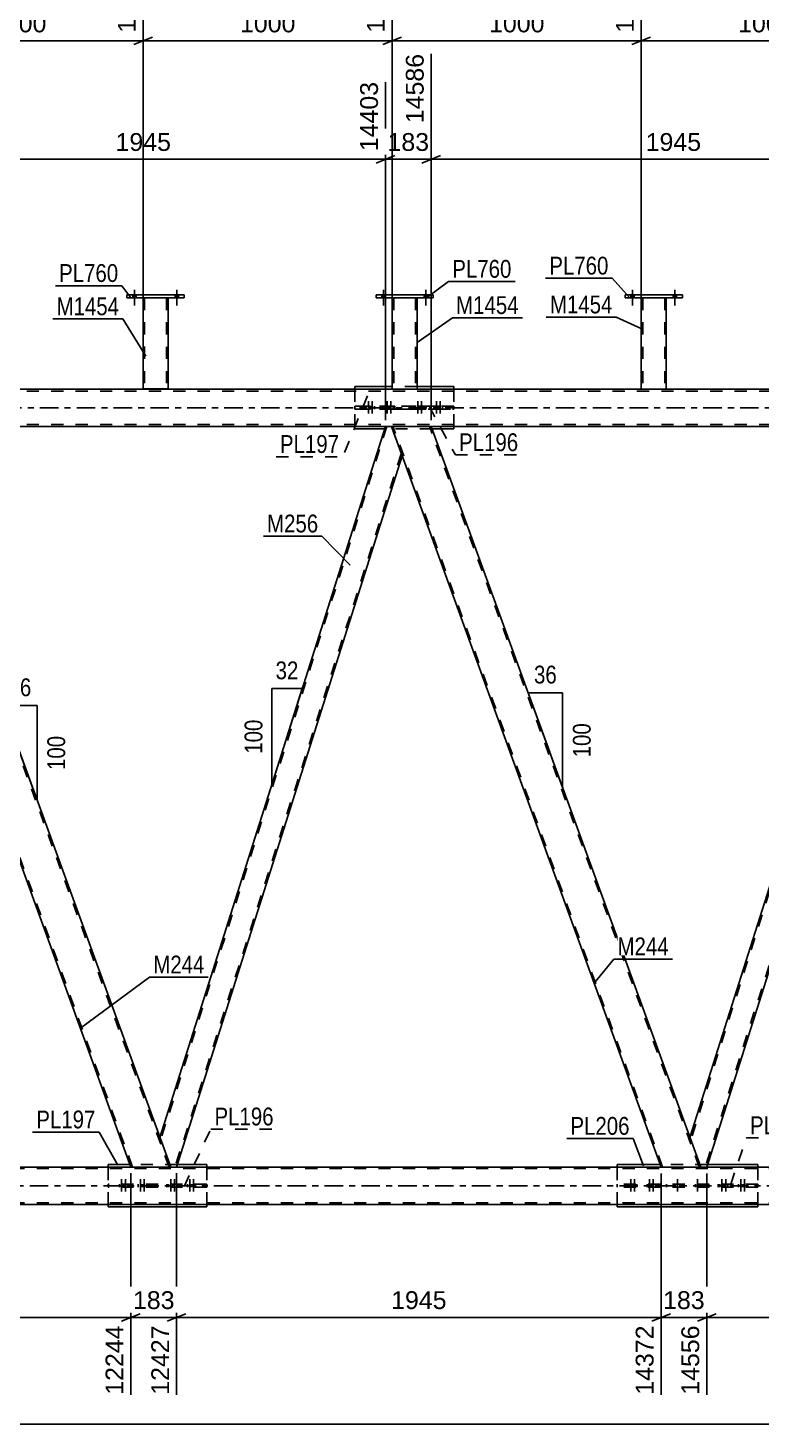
# Model space of a CAD drawing. Header units: millimetres. Extents: x -55 to 786, y -403 to 191.
# Drawn here: x 515.5 to 633.2, y -163.3 to 61 of the extents above; entities that cross this region are included whole.
import ezdxf

# ---------------------------------------------------------------- set-up
doc = ezdxf.new("R2010")
doc.units = ezdxf.units.MM
doc.linetypes.add('DXK_LINE_DOT2', pattern=[3.9198, 1.9599, -1.9599])
doc.linetypes.add('DXK_LINE_DOT3', pattern=[5.9187, 2.979, -0.9799, 0.9799, -0.9799])
doc.styles.add('Arial', font='ARIAL.TTF', dxfattribs={"height": 0.2})
doc.styles.add('Arial Narrow', font='ARIALN.TTF', dxfattribs={"height": 0.2})

# ---------------------------------------------------------------- blocks, each defined once
blk = doc.blocks.new('Part-318883748-3147 - 3033')
at = {"color": 7, "linetype": 'DXK_LINE_DOT2'}
for p, q in [((722.69, -122.24), (42.27, -122.21)), ((538.41, -121.99), (532.02, -121.99)), ((623.54, -122), (617.16, -122)), ((722.69, -127.76), (42.27, -127.73))]:
    blk.add_line(p, q, dxfattribs=at)
at = {"color": 2, "linetype": 'Continuous'}
for p, q in [((532.02, -121.99), (453.27, -121.99)), ((617.16, -122), (538.41, -121.99)), ((702.29, -122), (623.54, -122)), ((722.69, -128), (46.27, -127.97))]:
    blk.add_line(p, q, dxfattribs=at)
at = {"color": 7, "linetype": 'DXK_LINE_DOT3'}
blk.add_line((42.27, -124.97), (722.69, -125), dxfattribs=at)
blk = doc.blocks.new('Part-318883748-3519 - 3033')
at = {"color": 2, "linetype": 'Continuous'}
for p, q in [((658.03, -3), (621.81, -117.23)), ((660.72, -7.77), (624.49, -122))]:
    blk.add_line(p, q, dxfattribs=at)
at = {"color": 7, "linetype": 'DXK_LINE_DOT2'}
for p, q in [((658.29, -3), (621.94, -117.6)), ((658.98, -3), (658.03, -3)), ((658.98, -3), (660.72, -7.77)), ((660.58, -7.4), (624.24, -122)), ((623.54, -122), (621.81, -117.23)), ((624.49, -122), (623.54, -122))]:
    blk.add_line(p, q, dxfattribs=at)
blk = doc.blocks.new('Part-318883748-3132 - 3033')
at = {"color": 2, "linetype": 'Continuous'}
for p, q in [((697.49, 3), (32.07, 3)), ((573.85, -3), (495.1, -3)), ((658.98, -3), (580.24, -3))]:
    blk.add_line(p, q, dxfattribs=at)
at = {"color": 7, "linetype": 'DXK_LINE_DOT2'}
for p, q in [((701.49, 2.68), (32.07, 2.68)), ((701.49, -2.68), (32.07, -2.68)), ((700.89, -3), (63.05, -3)), ((580.24, -3), (573.85, -3))]:
    blk.add_line(p, q, dxfattribs=at)
at = {"color": 7, "linetype": 'DXK_LINE_DOT3'}
blk.add_line((32.07, 0), (711.49, 0), dxfattribs=at)
blk = doc.blocks.new('Part-318883748-3240 - 3033')
at = {"color": 2, "linetype": 'Continuous'}
for p, q in [((533.99, 17.65), (533.99, 3.01)), ((537.99, 17.64), (537.99, 3.01)), ((537.51, 3.01), (533.99, 3.01)), ((537.85, 3.01), (537.51, 3.01)), ((537.95, 3.01), (537.85, 3.01)), ((537.99, 3.01), (537.95, 3.01))]:
    blk.add_line(p, q, dxfattribs=at)
at = {"color": 7, "linetype": 'DXK_LINE_DOT2'}
for p, q in [((533.99, 17.65), (537.99, 17.64)), ((534.23, 17.65), (534.23, 3.01)), ((537.75, 17.64), (537.75, 3.01)), ((537.73, 3.01), (537.51, 3.01)), ((537.75, 3.01), (537.73, 3.01)), ((537.85, 3.01), (537.75, 3.01))]:
    blk.add_line(p, q, dxfattribs=at)
blk = doc.blocks.new('Bolt-318883748-3261 - 3033')
at = {"color": 1, "linetype": 'DXK_LINE_DOT2'}
for p, q in [((530.17, -124.75), (530.17, -125.23)), ((530.53, -123.95), (530.53, -126.95)), ((530.78, -124.75), (530.78, -125.23)), ((530.89, -124.75), (530.89, -125.23)), ((531.14, -123.95), (531.14, -126.95)), ((531.5, -124.75), (531.5, -125.23)), ((533.19, -124.75), (533.19, -125.23)), ((533.55, -123.95), (533.55, -126.95)), ((533.79, -124.75), (533.79, -125.23)), ((533.91, -124.75), (533.91, -125.23)), ((534.15, -123.95), (534.15, -126.95)), ((534.51, -124.75), (534.51, -125.23))]:
    blk.add_line(p, q, dxfattribs=at)
blk = doc.blocks.new('Bolt-318883748-3262 - 3033')
at = {"color": 1, "linetype": 'DXK_LINE_DOT2'}
for p, q in [((538.08, -124.75), (538.08, -125.23)), ((538.44, -123.95), (538.44, -126.95)), ((538.68, -124.75), (538.68, -125.23)), ((538.8, -124.75), (538.8, -125.23)), ((539.04, -123.95), (539.04, -126.95)), ((539.4, -124.75), (539.4, -125.23)), ((541.1, -124.75), (541.1, -125.23)), ((541.46, -123.95), (541.46, -126.95)), ((541.7, -124.75), (541.7, -125.23)), ((541.82, -124.75), (541.82, -125.23)), ((542.06, -123.95), (542.06, -126.95)), ((542.42, -124.75), (542.42, -125.23))]:
    blk.add_line(p, q, dxfattribs=at)
blk = doc.blocks.new('Part-318883748-3267 - 3033')
at = {"color": 7, "linetype": 'DXK_LINE_DOT2'}
for p, q in [((544.22, -124.75), (528.37, -124.75)), ((528.37, -124.75), (528.37, -125.23)), ((544.22, -125.23), (528.37, -125.23)), ((534.78, -124.75), (534.78, -125.23)), ((537.81, -125.23), (537.81, -124.75)), ((544.22, -124.75), (544.22, -125.23))]:
    blk.add_line(p, q, dxfattribs=at)
blk = doc.blocks.new('Part-318883748-3274 - 3033')
at = {"color": 7, "linetype": 'DXK_LINE_DOT2'}
for p, q in [((568.01, 0.24), (583.87, 0.24)), ((574.42, 0.24), (568.01, 0.24)), ((568.01, 0.24), (568.01, 0.24)), ((568.01, 0.24), (568.01, -0.24)), ((577.46, 0.24), (574.42, 0.24)), ((574.42, 0.24), (574.42, -0.24)), ((583.87, 0.24), (577.46, 0.24)), ((577.46, 0.24), (577.46, -0.24)), ((583.87, 0.24), (583.87, 0.24)), ((583.87, 0.24), (583.87, -0.24)), ((568.01, -0.24), (583.87, -0.24)), ((574.42, -0.24), (568.01, -0.24)), ((574.42, -0.24), (577.46, -0.24)), ((577.46, -0.24), (583.87, -0.24))]:
    blk.add_line(p, q, dxfattribs=at)
blk = doc.blocks.new('Part-318883748-3279 - 3033')
at = {"color": 2, "linetype": 'Continuous'}
for p, q in [((568.01, 3.4), (568.01, 3)), ((573.99, 3.4), (568.01, 3.4)), ((583.87, 3.4), (577.99, 3.4)), ((583.87, 3.4), (583.87, 3)), ((568.01, -3.4), (568.01, -3)), ((572.77, -3.4), (568.01, -3.4)), ((583.87, -3.4), (580.38, -3.4)), ((583.87, -3.4), (583.87, -3))]:
    blk.add_line(p, q, dxfattribs=at)
at = {"color": 7, "linetype": 'DXK_LINE_DOT2'}
for p, q in [((568.01, -3), (568.01, 3)), ((577.99, 3.4), (573.99, 3.4)), ((583.87, -3), (583.87, 3)), ((580.38, -3.4), (572.77, -3.4))]:
    blk.add_line(p, q, dxfattribs=at)
blk = doc.blocks.new('Bolt-318883748-3303 - 3033')
at = {"color": 1, "linetype": 'DXK_LINE_DOT2'}
for p, q in [((626.59, -124.76), (626.59, -125.24)), ((626.95, -123.96), (626.95, -126.96)), ((627.19, -124.76), (627.19, -125.24)), ((627.31, -124.76), (627.31, -125.24)), ((627.55, -123.96), (627.55, -126.96)), ((627.91, -124.76), (627.91, -125.24)), ((629.61, -124.76), (629.61, -125.24)), ((629.97, -123.96), (629.97, -126.96)), ((630.21, -124.76), (630.21, -125.24)), ((630.33, -124.76), (630.33, -125.24)), ((630.57, -123.96), (630.57, -126.96)), ((630.93, -124.76), (630.93, -125.24))]:
    blk.add_line(p, q, dxfattribs=at)
blk = doc.blocks.new('Part-318883748-3343 - 3033')
at = {"color": 7, "linetype": 'DXK_LINE_DOT2'}
for p, q in [((632.73, -124.76), (610.13, -124.76)), ((610.13, -124.76), (610.13, -125.24)), ((632.73, -125.24), (610.13, -125.24)), ((616.54, -124.76), (616.54, -125.24)), ((618.03, -125.24), (618.03, -124.76)), ((624.83, -125.24), (624.83, -124.76)), ((626.32, -125.24), (626.32, -124.76)), ((632.73, -124.76), (632.73, -125.24))]:
    blk.add_line(p, q, dxfattribs=at)
blk = doc.blocks.new('Bolt-318883748-3365 - 3033')
at = {"color": 1, "linetype": 'DXK_LINE_DOT2'}
for p, q in [((611.93, -124.76), (611.93, -125.24)), ((612.29, -123.96), (612.29, -126.96)), ((612.53, -124.76), (612.53, -125.24)), ((612.65, -124.76), (612.65, -125.24)), ((612.89, -123.96), (612.89, -126.96)), ((613.25, -124.76), (613.25, -125.24)), ((614.95, -124.76), (614.95, -125.24)), ((615.31, -123.96), (615.31, -126.96)), ((615.55, -124.76), (615.55, -125.24)), ((615.67, -124.76), (615.67, -125.24)), ((615.91, -123.96), (615.91, -126.96)), ((616.27, -124.76), (616.27, -125.24))]:
    blk.add_line(p, q, dxfattribs=at)
blk = doc.blocks.new('Part-318883748-3419 - 3033')
at = {"color": 2, "linetype": 'Continuous'}
for p, q in [((532.02, -121.99), (488.72, -3)), ((488.72, -3), (495.1, -3)), ((538.41, -121.99), (495.1, -3)), ((538.37, -121.99), (532.02, -121.99)), ((538.41, -121.99), (538.37, -121.99))]:
    blk.add_line(p, q, dxfattribs=at)
at = {"color": 7, "linetype": 'DXK_LINE_DOT2'}
for p, q in [((532.28, -121.99), (488.97, -3)), ((538.15, -121.99), (494.85, -3))]:
    blk.add_line(p, q, dxfattribs=at)
blk = doc.blocks.new('Bolt-318883748-3609 - 3033')
at = {"color": 1, "linetype": 'DXK_LINE_DOT2'}
for p, q in [((577.72, 0.24), (577.72, -0.24)), ((578.08, 1.04), (578.08, -1.96)), ((578.33, 0.24), (578.33, -0.24)), ((578.44, 0.24), (578.44, -0.24)), ((578.69, 1.04), (578.69, -1.96)), ((579.05, 0.24), (579.05, -0.24)), ((580.74, 0.24), (580.74, -0.24)), ((581.1, 1.04), (581.1, -1.96)), ((581.34, 0.24), (581.34, -0.24)), ((581.46, 0.24), (581.46, -0.24)), ((581.7, 1.04), (581.7, -1.96)), ((582.06, 0.24), (582.06, -0.24))]:
    blk.add_line(p, q, dxfattribs=at)
blk = doc.blocks.new('Part-318883748-3468 - 3033')
at = {"color": 2, "linetype": 'Continuous'}
for p, q in [((617.01, -121.6), (610.13, -121.6)), ((610.13, -121.6), (610.13, -122)), ((632.73, -121.6), (624.62, -121.6)), ((632.73, -122), (632.73, -121.6)), ((610.13, -128.4), (610.13, -128)), ((632.73, -128.4), (610.13, -128.4)), ((632.73, -128.4), (632.73, -128))]:
    blk.add_line(p, q, dxfattribs=at)
at = {"color": 7, "linetype": 'DXK_LINE_DOT2'}
for p, q in [((610.13, -128), (610.13, -122)), ((624.62, -121.6), (617.01, -121.6)), ((632.73, -128), (632.73, -122))]:
    blk.add_line(p, q, dxfattribs=at)
blk = doc.blocks.new('Bolt-318883748-3607 - 3033')
at = {"color": 1, "linetype": 'DXK_LINE_DOT2'}
for p, q in [((569.82, 0.24), (569.82, -0.24)), ((570.18, 1.04), (570.18, -2.16)), ((570.42, 0.24), (570.42, -0.24)), ((570.54, 0.24), (570.54, -0.24)), ((570.78, 1.04), (570.78, -2.16)), ((571.14, 0.24), (571.14, -0.24)), ((572.83, 0.24), (572.83, -0.24)), ((573.19, 1.04), (573.19, -2.16)), ((573.43, 0.24), (573.43, -0.24)), ((573.55, 0.24), (573.55, -0.24)), ((573.79, 1.04), (573.79, -2.16)), ((574.15, 0.24), (574.15, -0.24))]:
    blk.add_line(p, q, dxfattribs=at)
blk = doc.blocks.new('Part-318883748-3498 - 3033')
at = {"color": 2, "linetype": 'Continuous'}
for p, q in [((531.88, -121.59), (528.37, -121.59)), ((528.37, -121.59), (528.37, -121.99)), ((544.22, -121.59), (539.48, -121.59)), ((544.22, -121.99), (544.22, -121.59)), ((528.37, -128.39), (528.37, -127.99)), ((544.22, -128.39), (528.37, -128.39)), ((544.22, -128.39), (544.22, -127.99))]:
    blk.add_line(p, q, dxfattribs=at)
at = {"color": 7, "linetype": 'DXK_LINE_DOT2'}
for p, q in [((528.37, -127.99), (528.37, -121.99)), ((539.48, -121.59), (531.88, -121.59)), ((544.22, -127.99), (544.22, -121.99))]:
    blk.add_line(p, q, dxfattribs=at)
blk = doc.blocks.new('Part-318883748-3524 - 3033')
at = {"color": 2, "linetype": 'Continuous'}
for p, q in [((572.9, -3), (536.67, -117.22)), ((575.58, -7.76), (539.36, -121.99))]:
    blk.add_line(p, q, dxfattribs=at)
at = {"color": 7, "linetype": 'DXK_LINE_DOT2'}
for p, q in [((573.15, -3), (536.81, -117.59)), ((573.85, -3), (572.9, -3)), ((573.85, -3), (575.58, -7.76)), ((575.45, -7.39), (539.11, -121.99)), ((538.41, -121.99), (536.67, -117.22)), ((539.36, -121.99), (538.41, -121.99))]:
    blk.add_line(p, q, dxfattribs=at)
blk = doc.blocks.new('Part-318883748-3683 - 3033')
at = {"color": 2, "linetype": 'Continuous'}
for p, q in [((531.39, 17.65), (531.39, 18.13)), ((540.59, 18.12), (531.39, 18.13)), ((540.59, 17.64), (540.59, 18.12)), ((540.59, 17.64), (531.39, 17.65))]:
    blk.add_line(p, q, dxfattribs=at)
blk = doc.blocks.new('Part-318883748-3575 - 3033')
at = {"color": 2, "linetype": 'Continuous'}
for p, q in [((617.16, -122), (573.85, -3)), ((573.85, -3), (580.24, -3)), ((623.54, -122), (580.24, -3)), ((623.5, -122), (617.16, -122)), ((623.54, -122), (623.5, -122))]:
    blk.add_line(p, q, dxfattribs=at)
at = {"color": 7, "linetype": 'DXK_LINE_DOT2'}
for p, q in [((617.41, -122), (574.11, -3)), ((623.29, -122), (579.98, -3))]:
    blk.add_line(p, q, dxfattribs=at)
blk = doc.blocks.new('Bolt-318883748-3608 - 3033')
at = {"linetype": 'Continuous'}
for points in [[(572.31, 17.65), (572.87, 17.65), (572.87, 18.13), (572.31, 18.13)], [(572.31, 17.65), (572.87, 17.65), (572.87, 18.13), (572.31, 18.13)], [(579.11, 17.64), (579.67, 17.64), (579.67, 18.12), (579.11, 18.12)], [(579.11, 17.64), (579.67, 17.64), (579.67, 18.12), (579.11, 18.12)]]:
    blk.add_hatch(color=1, dxfattribs=at).paths.add_polyline_path(points)
at = {"color": 1, "linetype": 'Continuous'}
for p, q in [((572.31, 18.13), (572.31, 17.65)), ((572.31, 18.13), (572.31, 17.65)), ((572.59, 18.93), (572.59, 16.41)), ((572.59, 18.93), (572.59, 16.41)), ((572.87, 18.13), (572.87, 17.65)), ((572.87, 18.13), (572.87, 17.65)), ((579.11, 18.12), (579.11, 17.64)), ((579.11, 18.12), (579.11, 17.64)), ((579.39, 18.92), (579.39, 16.4)), ((579.39, 18.92), (579.39, 16.4)), ((579.67, 18.12), (579.67, 17.64)), ((579.67, 18.12), (579.67, 17.64))]:
    blk.add_line(p, q, dxfattribs=at)
blk = doc.blocks.new('Bolt-318883748-3610 - 3033')
at = {"linetype": 'Continuous'}
for points in [[(612.31, 17.64), (612.87, 17.64), (612.87, 18.12), (612.31, 18.12)], [(612.31, 17.64), (612.87, 17.64), (612.87, 18.12), (612.31, 18.12)], [(619.11, 17.64), (619.67, 17.64), (619.67, 18.12), (619.11, 18.12)], [(619.11, 17.64), (619.67, 17.64), (619.67, 18.12), (619.11, 18.12)]]:
    blk.add_hatch(color=1, dxfattribs=at).paths.add_polyline_path(points)
at = {"color": 1, "linetype": 'Continuous'}
for p, q in [((612.31, 18.12), (612.31, 17.64)), ((612.31, 18.12), (612.31, 17.64)), ((612.59, 18.92), (612.59, 16.4)), ((612.59, 18.92), (612.59, 16.4)), ((612.87, 18.12), (612.87, 17.64)), ((612.87, 18.12), (612.87, 17.64)), ((619.11, 18.12), (619.11, 17.64)), ((619.11, 18.12), (619.11, 17.64)), ((619.39, 18.92), (619.39, 16.4)), ((619.39, 18.92), (619.39, 16.4)), ((619.67, 18.12), (619.67, 17.64)), ((619.67, 18.12), (619.67, 17.64))]:
    blk.add_line(p, q, dxfattribs=at)
blk = doc.blocks.new('Bolt-318883748-3611 - 3033')
at = {"color": 1, "linetype": 'DXK_LINE_DOT2'}
for p, q in [((619.47, -124.76), (619.47, -125.24)), ((619.47, -124.76), (619.47, -125.24)), ((619.83, -123.96), (619.83, -126.96)), ((619.83, -123.96), (619.83, -126.96)), ((620.19, -124.76), (620.19, -125.24)), ((620.19, -124.76), (620.19, -125.24)), ((622.67, -124.76), (622.67, -125.24)), ((622.67, -124.76), (622.67, -125.24)), ((623.03, -123.96), (623.03, -126.96)), ((623.03, -123.96), (623.03, -126.96)), ((623.39, -124.76), (623.39, -125.24)), ((623.39, -124.76), (623.39, -125.24))]:
    blk.add_line(p, q, dxfattribs=at)
blk = doc.blocks.new('Part-318883748-3627 - 3033')
at = {"color": 2, "linetype": 'Continuous'}
for p, q in [((611.39, 17.64), (611.39, 18.12)), ((620.59, 18.12), (611.39, 18.12)), ((620.59, 17.64), (620.59, 18.12)), ((620.59, 17.64), (611.39, 17.64))]:
    blk.add_line(p, q, dxfattribs=at)
blk = doc.blocks.new('Part-318883748-3632 - 3033')
at = {"color": 2, "linetype": 'Continuous'}
for p, q in [((613.99, 17.64), (613.99, 3)), ((617.99, 17.64), (617.99, 3)), ((617.51, 3), (613.99, 3)), ((617.84, 3), (617.51, 3)), ((617.95, 3), (617.84, 3)), ((617.99, 3), (617.95, 3))]:
    blk.add_line(p, q, dxfattribs=at)
at = {"color": 7, "linetype": 'DXK_LINE_DOT2'}
for p, q in [((613.99, 17.64), (617.99, 17.64)), ((614.23, 17.64), (614.23, 3)), ((617.75, 17.64), (617.75, 3)), ((617.73, 3), (617.51, 3)), ((617.75, 3), (617.73, 3)), ((617.84, 3), (617.75, 3))]:
    blk.add_line(p, q, dxfattribs=at)
blk = doc.blocks.new('Part-318883748-3637 - 3033')
at = {"color": 2, "linetype": 'Continuous'}
for p, q in [((571.39, 17.65), (571.39, 18.13)), ((580.59, 18.12), (571.39, 18.13)), ((580.59, 17.64), (580.59, 18.12)), ((580.59, 17.64), (571.39, 17.65))]:
    blk.add_line(p, q, dxfattribs=at)
blk = doc.blocks.new('Bolt-318883748-3642 - 3033')
at = {"linetype": 'Continuous'}
for points in [[(532.31, 17.65), (532.87, 17.65), (532.87, 18.13), (532.31, 18.13)], [(532.31, 17.65), (532.87, 17.65), (532.87, 18.13), (532.31, 18.13)], [(539.11, 17.64), (539.67, 17.64), (539.67, 18.12), (539.11, 18.12)], [(539.11, 17.64), (539.67, 17.64), (539.67, 18.12), (539.11, 18.12)]]:
    blk.add_hatch(color=1, dxfattribs=at).paths.add_polyline_path(points)
at = {"color": 1, "linetype": 'Continuous'}
for p, q in [((532.31, 18.13), (532.31, 17.65)), ((532.31, 18.13), (532.31, 17.65)), ((532.59, 18.93), (532.59, 16.41)), ((532.59, 18.93), (532.59, 16.41)), ((532.87, 18.13), (532.87, 17.65)), ((532.87, 18.13), (532.87, 17.65)), ((539.11, 18.12), (539.11, 17.64)), ((539.11, 18.12), (539.11, 17.64)), ((539.39, 18.92), (539.39, 16.4)), ((539.39, 18.92), (539.39, 16.4)), ((539.67, 18.12), (539.67, 17.64)), ((539.67, 18.12), (539.67, 17.64))]:
    blk.add_line(p, q, dxfattribs=at)
blk = doc.blocks.new('Part-318883748-3678 - 3033')
at = {"color": 2, "linetype": 'Continuous'}
for p, q in [((573.99, 3.01), (573.99, 17.64)), ((577.99, 17.64), (577.99, 3)), ((577.95, 3), (573.99, 3.01)), ((577.99, 3), (577.95, 3))]:
    blk.add_line(p, q, dxfattribs=at)
at = {"color": 7, "linetype": 'DXK_LINE_DOT2'}
for p, q in [((573.99, 17.64), (577.99, 17.64)), ((574.23, 17.64), (574.23, 3.01)), ((577.75, 17.64), (577.75, 3)), ((577.73, 3), (577.75, 3))]:
    blk.add_line(p, q, dxfattribs=at)
blk = doc.blocks.new('AngleDimension-318883748-10785 - 3033')
at = {"color": 7, "linetype": 'Continuous'}
for p, q in [((515.98, -60.38), (511.42, -47.85)), ((516.96, -47.85), (511.42, -47.85)), ((516.96, -63.07), (511.42, -47.85)), ((516.96, -63.07), (516.96, -47.85))]:
    blk.add_line(p, q, dxfattribs=at)
at = {"color": 0}
for points in [[(516.62, -46.95), (516.62, -42.75), (511.77, -42.75), (511.77, -46.95)], [(522.06, -52.12), (517.86, -52.12), (517.86, -58.8), (522.06, -58.8)]]:
    blk.add_wipeout(points, dxfattribs=at)
at = {"color": 3, "style": 'Arial Narrow'}
blk.add_text('36', height=2.863, dxfattribs=at).set_placement((512.37, -46.35))
blk.add_text('100', height=2.863, rotation=90.0002, dxfattribs=at).set_placement((521.46, -58.2))
blk = doc.blocks.new('StraightDimension-318883748-10399 - 3033')
at = {"color": 7, "linetype": 'Continuous'}
for p, q in [((613.99, 16.33), (613.99, 71.37)), ((653.99, 16.33), (653.99, 71.37)), ((615.49, 59.55), (612.49, 58.35)), ((613.99, 58.95), (653.99, 58.95)), ((652.49, 58.35), (655.49, 59.55))]:
    blk.add_line(p, q, dxfattribs=at)
at = {"color": 0, "linetype": 'Continuous'}
blk.add_wipeout([(653.39, 71.97), (649.19, 71.97), (649.19, 59.65), (653.39, 59.65)], dxfattribs=at)
at = {"color": 0}
blk.add_wipeout([(639.04, 59.7), (639.04, 63.9), (628.94, 63.9), (628.94, 59.7)], dxfattribs=at)
at = {"color": 3, "linetype": 'Continuous', "style": 'Arial'}
blk.add_text('16430', height=2.865, rotation=90.0002, dxfattribs=at).set_placement((652.79, 60.25))
at = {"color": 3, "style": 'Arial'}
blk.add_text('1000', height=2.865, dxfattribs=at).set_placement((629.54, 60.3))
blk = doc.blocks.new('StraightDimension-318883748-4946 - 3033')
at = {"color": 7, "linetype": 'Continuous'}
for p, q in [((495.1, -2), (495.1, 56.82)), ((572.9, -2), (572.9, 52.32)), ((496.6, 40.5), (493.6, 39.3)), ((571.4, 39.3), (574.4, 40.5)), ((495.1, 39.9), (572.9, 39.9))]:
    blk.add_line(p, q, dxfattribs=at)
at = {"color": 0, "linetype": 'Continuous'}
blk.add_wipeout([(572.3, 52.92), (568.1, 52.92), (568.1, 40.6), (572.3, 40.6)], dxfattribs=at)
at = {"color": 0}
blk.add_wipeout([(539.05, 40.65), (539.05, 44.85), (528.95, 44.85), (528.95, 40.65)], dxfattribs=at)
at = {"color": 3, "linetype": 'Continuous', "style": 'Arial'}
blk.add_text('14403', height=2.865, rotation=90.0002, dxfattribs=at).set_placement((571.7, 41.2))
at = {"color": 3, "style": 'Arial'}
blk.add_text('1945', height=2.865, dxfattribs=at).set_placement((529.55, 41.25))
blk = doc.blocks.new('StraightDimension-318883748-10400 - 3033')
at = {"color": 7, "linetype": 'Continuous'}
for p, q in [((573.99, 16.33), (573.99, 71.37)), ((613.99, 16.33), (613.99, 71.37)), ((575.49, 59.55), (572.49, 58.35)), ((573.99, 58.95), (613.99, 58.95)), ((612.49, 58.35), (615.49, 59.55))]:
    blk.add_line(p, q, dxfattribs=at)
at = {"color": 0, "linetype": 'Continuous'}
blk.add_wipeout([(613.39, 71.97), (609.19, 71.97), (609.19, 59.65), (613.39, 59.65)], dxfattribs=at)
at = {"color": 0}
blk.add_wipeout([(599.04, 59.7), (599.04, 63.9), (588.94, 63.9), (588.94, 59.7)], dxfattribs=at)
at = {"color": 3, "linetype": 'Continuous', "style": 'Arial'}
blk.add_text('15430', height=2.865, rotation=90.0002, dxfattribs=at).set_placement((612.79, 60.25))
at = {"color": 3, "style": 'Arial'}
blk.add_text('1000', height=2.865, dxfattribs=at).set_placement((589.54, 60.3))
blk = doc.blocks.new('StraightDimension-318883748-4080 - 3033')
at = {"color": 7, "linetype": 'Continuous'}
for p, q in [((624.49, -123), (624.49, -158.57)), ((702.29, -123), (702.29, -158.57)), ((625.99, -145.55), (622.99, -146.75)), ((700.79, -146.75), (703.79, -145.55)), ((624.49, -146.15), (702.29, -146.15))]:
    blk.add_line(p, q, dxfattribs=at)
at = {"color": 0}
blk.add_wipeout([(668.44, -145.4), (668.44, -141.2), (658.34, -141.2), (658.34, -145.4)], dxfattribs=at)
at = {"color": 0, "linetype": 'Continuous'}
blk.add_wipeout([(701.69, -146.85), (697.49, -146.85), (697.49, -159.17), (701.69, -159.17)], dxfattribs=at)
at = {"color": 3, "style": 'Arial'}
blk.add_text('1945', height=2.865, dxfattribs=at).set_placement((658.94, -144.8))
at = {"color": 3, "linetype": 'Continuous', "style": 'Arial'}
blk.add_text('16501', height=2.865, rotation=90.0002, dxfattribs=at).set_placement((701.09, -158.57))
blk = doc.blocks.new('AngleDimension-318883748-10799 - 3033')
at = {"color": 7, "linetype": 'Continuous'}
for p, q in [((554.64, -45.13), (559.54, -45.13)), ((554.64, -60.57), (559.54, -45.13)), ((554.64, -60.57), (554.64, -45.13)), ((555.55, -57.71), (559.54, -45.13))]:
    blk.add_line(p, q, dxfattribs=at)
at = {"color": 0}
for points in [[(559.52, -44.23), (559.52, -40.03), (554.66, -40.03), (554.66, -44.23)], [(553.74, -49.51), (549.54, -49.51), (549.54, -56.19), (553.74, -56.19)]]:
    blk.add_wipeout(points, dxfattribs=at)
at = {"color": 3, "style": 'Arial Narrow'}
blk.add_text('32', height=2.863, dxfattribs=at).set_placement((555.26, -43.63))
blk.add_text('100', height=2.863, rotation=90.0002, dxfattribs=at).set_placement((553.14, -55.59))
blk = doc.blocks.new('StraightDimension-318883748-4129 - 3033')
at = {"color": 7, "linetype": 'Continuous'}
for p, q in [((617.16, -123), (617.16, -158.57)), ((624.49, -123), (624.49, -158.57)), ((615.66, -146.75), (618.66, -145.55)), ((625.99, -145.55), (622.99, -146.75)), ((617.16, -146.15), (624.49, -146.15))]:
    blk.add_line(p, q, dxfattribs=at)
at = {"color": 0}
blk.add_wipeout([(624.76, -145.4), (624.76, -141.2), (616.89, -141.2), (616.89, -145.4)], dxfattribs=at)
at = {"color": 0, "linetype": 'Continuous'}
blk.add_wipeout([(623.89, -146.85), (619.69, -146.85), (619.69, -159.17), (623.89, -159.17)], dxfattribs=at)
at = {"color": 3, "style": 'Arial'}
blk.add_text('183', height=2.865, dxfattribs=at).set_placement((617.49, -144.8))
at = {"color": 3, "linetype": 'Continuous', "style": 'Arial'}
blk.add_text('14556', height=2.865, rotation=90.0002, dxfattribs=at).set_placement((623.29, -158.57))
blk = doc.blocks.new('StraightDimension-318883748-4410 - 3033')
at = {"color": 7, "linetype": 'Continuous'}
for p, q in [((454.22, -122.99), (454.22, -158.57)), ((532.02, -122.99), (532.02, -158.57)), ((455.72, -145.55), (452.72, -146.75)), ((530.52, -146.75), (533.52, -145.55)), ((454.22, -146.15), (532.02, -146.15))]:
    blk.add_line(p, q, dxfattribs=at)
at = {"color": 0}
blk.add_wipeout([(498.17, -145.4), (498.17, -141.2), (488.08, -141.2), (488.08, -145.4)], dxfattribs=at)
at = {"color": 0, "linetype": 'Continuous'}
blk.add_wipeout([(531.42, -146.85), (527.22, -146.85), (527.22, -159.17), (531.42, -159.17)], dxfattribs=at)
at = {"color": 3, "style": 'Arial'}
blk.add_text('1945', height=2.865, dxfattribs=at).set_placement((488.68, -144.8))
at = {"color": 3, "linetype": 'Continuous', "style": 'Arial'}
blk.add_text('12244', height=2.865, rotation=90.0002, dxfattribs=at).set_placement((530.82, -158.57))
blk = doc.blocks.new('StraightDimension-318883748-4362 - 3033')
at = {"color": 7, "linetype": 'Continuous'}
for p, q in [((539.36, -122.99), (539.36, -158.57)), ((617.16, -123), (617.16, -158.57)), ((540.86, -145.55), (537.86, -146.75)), ((615.66, -146.75), (618.66, -145.55)), ((539.36, -146.15), (617.16, -146.15))]:
    blk.add_line(p, q, dxfattribs=at)
at = {"color": 0}
blk.add_wipeout([(583.3, -145.4), (583.3, -141.2), (573.21, -141.2), (573.21, -145.4)], dxfattribs=at)
at = {"color": 0, "linetype": 'Continuous'}
blk.add_wipeout([(616.56, -146.85), (612.36, -146.85), (612.36, -159.17), (616.56, -159.17)], dxfattribs=at)
at = {"color": 3, "style": 'Arial'}
blk.add_text('1945', height=2.865, dxfattribs=at).set_placement((573.81, -144.8))
at = {"color": 3, "linetype": 'Continuous', "style": 'Arial'}
blk.add_text('14372', height=2.865, rotation=90.0002, dxfattribs=at).set_placement((615.96, -158.57))
blk = doc.blocks.new('StraightDimension-318883748-4386 - 3033')
at = {"color": 7, "linetype": 'Continuous'}
for p, q in [((532.02, -122.99), (532.02, -158.57)), ((539.36, -122.99), (539.36, -158.57)), ((530.52, -146.75), (533.52, -145.55)), ((540.86, -145.55), (537.86, -146.75)), ((532.02, -146.15), (539.36, -146.15))]:
    blk.add_line(p, q, dxfattribs=at)
at = {"color": 0}
blk.add_wipeout([(539.63, -145.4), (539.63, -141.2), (531.75, -141.2), (531.75, -145.4)], dxfattribs=at)
at = {"color": 0, "linetype": 'Continuous'}
blk.add_wipeout([(538.76, -146.85), (534.56, -146.85), (534.56, -159.17), (538.76, -159.17)], dxfattribs=at)
at = {"color": 3, "style": 'Arial'}
blk.add_text('183', height=2.865, dxfattribs=at).set_placement((532.35, -144.8))
at = {"color": 3, "linetype": 'Continuous', "style": 'Arial'}
blk.add_text('12427', height=2.865, rotation=90.0002, dxfattribs=at).set_placement((538.16, -158.57))
blk = doc.blocks.new('StraightDimension-318883748-4494 - 3033')
at = {"color": 7, "linetype": 'Continuous'}
blk.add_line((-0.64, -163.28), (735.59, -163.28), dxfattribs=at)
blk = doc.blocks.new('StraightDimension-318883748-4970 - 3033')
at = {"color": 7, "linetype": 'Continuous'}
for p, q in [((580.24, -2), (580.24, 56.82)), ((572.9, -2), (572.9, 52.32)), ((571.4, 39.3), (574.4, 40.5)), ((581.74, 40.5), (578.74, 39.3)), ((572.9, 39.9), (580.24, 39.9))]:
    blk.add_line(p, q, dxfattribs=at)
at = {"color": 0}
blk.add_wipeout([(580.5, 40.65), (580.5, 44.85), (572.63, 44.85), (572.63, 40.65)], dxfattribs=at)
at = {"color": 0, "linetype": 'Continuous'}
blk.add_wipeout([(579.64, 57.42), (575.44, 57.42), (575.44, 45.1), (579.64, 45.1)], dxfattribs=at)
at = {"color": 3, "linetype": 'Continuous', "style": 'Arial'}
blk.add_text('14586', height=2.865, rotation=90.0002, dxfattribs=at).set_placement((579.04, 45.7))
at = {"color": 3, "style": 'Arial'}
blk.add_text('183', height=2.865, dxfattribs=at).set_placement((573.23, 41.25))
blk = doc.blocks.new('StraightDimension-318883748-4994 - 3033')
at = {"color": 7, "linetype": 'Continuous'}
for p, q in [((580.24, -2), (580.24, 56.82)), ((658.03, -2), (658.03, 52.32)), ((581.74, 40.5), (578.74, 39.3)), ((656.53, 39.3), (659.53, 40.5)), ((580.24, 39.9), (658.03, 39.9))]:
    blk.add_line(p, q, dxfattribs=at)
at = {"color": 0, "linetype": 'Continuous'}
blk.add_wipeout([(657.43, 52.92), (653.23, 52.92), (653.23, 40.6), (657.43, 40.6)], dxfattribs=at)
at = {"color": 0}
blk.add_wipeout([(624.18, 40.65), (624.18, 44.85), (614.09, 44.85), (614.09, 40.65)], dxfattribs=at)
at = {"color": 3, "linetype": 'Continuous', "style": 'Arial'}
blk.add_text('16531', height=2.865, rotation=90.0002, dxfattribs=at).set_placement((656.83, 41.2))
at = {"color": 3, "style": 'Arial'}
blk.add_text('1945', height=2.865, dxfattribs=at).set_placement((614.69, 41.25))
blk = doc.blocks.new('StraightDimension-318883748-10401 - 3033')
at = {"color": 7, "linetype": 'Continuous'}
for p, q in [((533.99, 15.44), (533.99, 71.37)), ((573.99, 16.33), (573.99, 71.37)), ((535.49, 59.55), (532.49, 58.35)), ((533.99, 58.95), (573.99, 58.95)), ((572.49, 58.35), (575.49, 59.55))]:
    blk.add_line(p, q, dxfattribs=at)
at = {"color": 0, "linetype": 'Continuous'}
blk.add_wipeout([(573.39, 71.97), (569.19, 71.97), (569.19, 59.65), (573.39, 59.65)], dxfattribs=at)
at = {"color": 0}
blk.add_wipeout([(559.04, 59.7), (559.04, 63.9), (548.94, 63.9), (548.94, 59.7)], dxfattribs=at)
at = {"color": 3, "linetype": 'Continuous', "style": 'Arial'}
blk.add_text('14430', height=2.865, rotation=90.0002, dxfattribs=at).set_placement((572.79, 60.25))
at = {"color": 3, "style": 'Arial'}
blk.add_text('1000', height=2.865, dxfattribs=at).set_placement((549.54, 60.3))
blk = doc.blocks.new('StraightDimension-318883748-10402 - 3033')
at = {"color": 7, "linetype": 'Continuous'}
for p, q in [((493.99, 15.44), (493.99, 71.37)), ((533.99, 15.44), (533.99, 71.37)), ((495.49, 59.55), (492.49, 58.35)), ((493.99, 58.95), (533.99, 58.95)), ((532.49, 58.35), (535.49, 59.55))]:
    blk.add_line(p, q, dxfattribs=at)
at = {"color": 0, "linetype": 'Continuous'}
blk.add_wipeout([(533.39, 71.97), (529.19, 71.97), (529.19, 59.65), (533.39, 59.65)], dxfattribs=at)
at = {"color": 0}
blk.add_wipeout([(519.04, 59.7), (519.04, 63.9), (508.95, 63.9), (508.95, 59.7)], dxfattribs=at)
at = {"color": 3, "linetype": 'Continuous', "style": 'Arial'}
blk.add_text('13430', height=2.865, rotation=90.0002, dxfattribs=at).set_placement((532.79, 60.25))
at = {"color": 3, "style": 'Arial'}
blk.add_text('1000', height=2.865, dxfattribs=at).set_placement((509.55, 60.3))
blk = doc.blocks.new('AngleDimension-318883748-10813 - 3033')
at = {"color": 7, "linetype": 'Continuous'}
for p, q in [((599.28, -55.32), (595.82, -45.81)), ((601.36, -45.81), (595.82, -45.81)), ((601.36, -61.03), (595.82, -45.81)), ((601.36, -61.03), (601.36, -45.81))]:
    blk.add_line(p, q, dxfattribs=at)
at = {"color": 0}
for points in [[(601.02, -44.91), (601.02, -40.71), (596.16, -40.71), (596.16, -44.91)], [(606.46, -50.08), (602.26, -50.08), (602.26, -56.77), (606.46, -56.77)]]:
    blk.add_wipeout(points, dxfattribs=at)
at = {"color": 3, "style": 'Arial Narrow'}
blk.add_text('36', height=2.863, dxfattribs=at).set_placement((596.76, -44.31))
blk.add_text('100', height=2.863, rotation=90.0002, dxfattribs=at).set_placement((605.86, -56.17))
blk = doc.blocks.new('Mark-318883748-3571 - 3033')
at = {"color": 0}
blk.add_wipeout([(618.39, -87.97), (618.39, -84.97), (610.17, -84.97), (610.17, -87.97)], dxfattribs=at)
blk.add_wipeout([(618.39, -87.97), (618.39, -84.97), (610.17, -84.97), (610.17, -87.97)], dxfattribs=at)
at = {"color": 30, "linetype": 'Continuous'}
for p, q in [((606.4, -92.44), (609.57, -88.57)), ((609.57, -88.57), (618.99, -88.57))]:
    blk.add_line(p, q, dxfattribs=at)
at = {"color": 3, "style": 'Arial Narrow'}
blk.add_text('M244', height=2.863, dxfattribs=at).set_placement((610.17, -87.97))
blk = doc.blocks.new('Mark-318883748-3236 - 3033')
at = {"color": 0}
blk.add_wipeout([(530.13, 14.85), (530.13, 17.85), (520.08, 17.85), (520.08, 14.85)], dxfattribs=at)
blk.add_wipeout([(530.13, 14.85), (530.13, 17.85), (520.08, 17.85), (520.08, 14.85)], dxfattribs=at)
at = {"color": 30, "linetype": 'Continuous'}
for p in [(519.48, 14.25), (534.41, 8.29)]:
    blk.add_line(p, (530.73, 14.25), dxfattribs=at)
at = {"color": 3, "style": 'Arial Narrow'}
blk.add_text('M1454', height=2.863, dxfattribs=at).set_placement((520.08, 14.85))
blk = doc.blocks.new('Mark-318883748-3263 - 3033')
at = {"color": 0}
blk.add_wipeout([(554.95, -115.3), (554.95, -112.3), (545.45, -112.3), (545.45, -115.3)], dxfattribs=at)
blk.add_wipeout([(554.95, -115.3), (554.95, -112.3), (545.45, -112.3), (545.45, -115.3)], dxfattribs=at)
at = {"color": 30, "linetype": 'DXK_LINE_DOT2'}
for p, q in [((540.55, -125.12), (544.85, -115.9)), ((544.85, -115.9), (555.55, -115.9))]:
    blk.add_line(p, q, dxfattribs=at)
at = {"color": 3, "style": 'Arial Narrow'}
blk.add_text('PL196', height=2.863, dxfattribs=at).set_placement((545.45, -115.3))
blk = doc.blocks.new('Mark-318883748-3270 - 3033')
at = {"color": 0}
blk.add_wipeout([(594.23, -6.98), (594.23, -3.98), (584.73, -3.98), (584.73, -6.98)], dxfattribs=at)
blk.add_wipeout([(594.23, -6.98), (594.23, -3.98), (584.73, -3.98), (584.73, -6.98)], dxfattribs=at)
at = {"color": 30, "linetype": 'DXK_LINE_DOT2'}
for p, q in [((579.9, 0.24), (584.13, -7.58)), ((584.13, -7.58), (594.83, -7.58))]:
    blk.add_line(p, q, dxfattribs=at)
at = {"color": 3, "style": 'Arial Narrow'}
blk.add_text('PL196', height=2.863, dxfattribs=at).set_placement((584.73, -6.98))
blk = doc.blocks.new('Mark-318883748-3275 - 3033')
at = {"color": 0}
blk.add_wipeout([(565.46, -7.27), (565.46, -4.27), (555.96, -4.27), (555.96, -7.27)], dxfattribs=at)
blk.add_wipeout([(565.46, -7.27), (565.46, -4.27), (555.96, -4.27), (555.96, -7.27)], dxfattribs=at)
at = {"color": 30, "linetype": 'DXK_LINE_DOT2'}
for p in [(570, 1.88), (555.36, -7.87)]:
    blk.add_line(p, (566.06, -7.87), dxfattribs=at)
at = {"color": 3, "style": 'Arial Narrow'}
blk.add_text('PL197', height=2.863, dxfattribs=at).set_placement((555.96, -7.27))
blk = doc.blocks.new('Mark-318883748-3339 - 3033')
at = {"color": 0}
blk.add_wipeout([(640.96, -116.71), (640.96, -113.71), (631.46, -113.71), (631.46, -116.71)], dxfattribs=at)
blk.add_wipeout([(640.96, -116.71), (640.96, -113.71), (631.46, -113.71), (631.46, -116.71)], dxfattribs=at)
at = {"color": 30, "linetype": 'DXK_LINE_DOT2'}
for p, q in [((628.36, -124.76), (630.86, -117.31)), ((630.86, -117.31), (641.56, -117.31))]:
    blk.add_line(p, q, dxfattribs=at)
at = {"color": 3, "style": 'Arial Narrow'}
blk.add_text('PL205', height=2.863, dxfattribs=at).set_placement((631.46, -116.71))
blk = doc.blocks.new('Mark-318883748-3415 - 3033')
at = {"color": 0}
blk.add_wipeout([(543.84, -90.89), (543.84, -87.89), (535.62, -87.89), (535.62, -90.89)], dxfattribs=at)
blk.add_wipeout([(543.84, -90.89), (543.84, -87.89), (535.62, -87.89), (535.62, -90.89)], dxfattribs=at)
at = {"color": 30, "linetype": 'Continuous'}
for p, q in [((523.9, -99.68), (535.02, -91.49)), ((535.02, -91.49), (544.44, -91.49))]:
    blk.add_line(p, q, dxfattribs=at)
at = {"color": 3, "style": 'Arial Narrow'}
blk.add_text('M244', height=2.863, dxfattribs=at).set_placement((535.62, -90.89))
blk = doc.blocks.new('Mark-318883748-3464 - 3033')
at = {"color": 0}
blk.add_wipeout([(612.11, -116.81), (612.11, -113.81), (602.61, -113.81), (602.61, -116.81)], dxfattribs=at)
blk.add_wipeout([(612.11, -116.81), (612.11, -113.81), (602.61, -113.81), (602.61, -116.81)], dxfattribs=at)
at = {"color": 30, "linetype": 'Continuous'}
for p in [(602.01, -117.41), (614.37, -121.77)]:
    blk.add_line(p, (612.71, -117.41), dxfattribs=at)
at = {"color": 3, "style": 'Arial Narrow'}
blk.add_text('PL206', height=2.863, dxfattribs=at).set_placement((602.61, -116.81))
blk = doc.blocks.new('Mark-318883748-3633 - 3033')
at = {"color": 0}
blk.add_wipeout([(593.15, 20.87), (593.15, 23.87), (583.64, 23.87), (583.64, 20.87)], dxfattribs=at)
blk.add_wipeout([(593.15, 20.87), (593.15, 23.87), (583.64, 23.87), (583.64, 20.87)], dxfattribs=at)
at = {"color": 30, "linetype": 'Continuous'}
for p, q in [((579.51, 17.64), (583.04, 20.27)), ((583.04, 20.27), (593.75, 20.27))]:
    blk.add_line(p, q, dxfattribs=at)
at = {"color": 3, "style": 'Arial Narrow'}
blk.add_text('PL760', height=2.863, dxfattribs=at).set_placement((583.64, 20.87))
blk = doc.blocks.new('Mark-318883748-3494 - 3033')
at = {"color": 0}
blk.add_wipeout([(526.34, -115.78), (526.34, -112.78), (516.83, -112.78), (516.83, -115.78)], dxfattribs=at)
blk.add_wipeout([(526.34, -115.78), (526.34, -112.78), (516.83, -112.78), (516.83, -115.78)], dxfattribs=at)
at = {"color": 30, "linetype": 'Continuous'}
for p in [(516.23, -116.38), (529.94, -121.68)]:
    blk.add_line(p, (526.94, -116.38), dxfattribs=at)
at = {"color": 3, "style": 'Arial Narrow'}
blk.add_text('PL197', height=2.863, dxfattribs=at).set_placement((516.83, -115.78))
blk = doc.blocks.new('Mark-318883748-3520 - 3033')
at = {"color": 0}
blk.add_wipeout([(562.11, -20.04), (562.11, -17.04), (553.89, -17.04), (553.89, -20.04)], dxfattribs=at)
blk.add_wipeout([(562.11, -20.04), (562.11, -17.04), (553.89, -17.04), (553.89, -20.04)], dxfattribs=at)
at = {"color": 30, "linetype": 'Continuous'}
for p in [(553.29, -20.64), (567.26, -25.29)]:
    blk.add_line(p, (562.71, -20.64), dxfattribs=at)
at = {"color": 3, "style": 'Arial Narrow'}
blk.add_text('M256', height=2.863, dxfattribs=at).set_placement((553.89, -20.04))
blk = doc.blocks.new('Mark-318883748-3679 - 3033')
at = {"color": 0}
blk.add_wipeout([(529.99, 20.2), (529.99, 23.2), (520.49, 23.2), (520.49, 20.2)], dxfattribs=at)
blk.add_wipeout([(529.99, 20.2), (529.99, 23.2), (520.49, 23.2), (520.49, 20.2)], dxfattribs=at)
at = {"color": 30, "linetype": 'Continuous'}
for p in [(519.89, 19.6), (532.03, 17.65)]:
    blk.add_line(p, (530.59, 19.6), dxfattribs=at)
at = {"color": 3, "style": 'Arial Narrow'}
blk.add_text('PL760', height=2.863, dxfattribs=at).set_placement((520.49, 20.2))
blk = doc.blocks.new('Mark-318883748-3623 - 3033')
at = {"color": 0}
blk.add_wipeout([(608.73, 21.39), (608.73, 24.39), (599.22, 24.39), (599.22, 21.39)], dxfattribs=at)
blk.add_wipeout([(608.73, 21.39), (608.73, 24.39), (599.22, 24.39), (599.22, 21.39)], dxfattribs=at)
at = {"color": 30, "linetype": 'Continuous'}
for p in [(598.62, 20.79), (612.08, 17.71)]:
    blk.add_line(p, (609.33, 20.79), dxfattribs=at)
at = {"color": 3, "style": 'Arial Narrow'}
blk.add_text('PL760', height=2.863, dxfattribs=at).set_placement((599.22, 21.39))
blk = doc.blocks.new('Mark-318883748-3628 - 3033')
at = {"color": 0}
blk.add_wipeout([(609.37, 15.15), (609.37, 18.15), (599.32, 18.15), (599.32, 15.15)], dxfattribs=at)
blk.add_wipeout([(609.37, 15.15), (609.37, 18.15), (599.32, 18.15), (599.32, 15.15)], dxfattribs=at)
at = {"color": 30, "linetype": 'Continuous'}
for p in [(598.72, 14.55), (614.06, 12.67)]:
    blk.add_line(p, (609.97, 14.55), dxfattribs=at)
at = {"color": 3, "style": 'Arial Narrow'}
blk.add_text('M1454', height=2.863, dxfattribs=at).set_placement((599.32, 15.15))
blk = doc.blocks.new('Mark-318883748-3674 - 3033')
at = {"color": 0}
blk.add_wipeout([(594.3, 15.05), (594.3, 18.05), (584.25, 18.05), (584.25, 15.05)], dxfattribs=at)
blk.add_wipeout([(594.3, 15.05), (594.3, 18.05), (584.25, 18.05), (584.25, 15.05)], dxfattribs=at)
at = {"color": 30, "linetype": 'Continuous'}
for p, q in [((577.99, 10.47), (583.65, 14.45)), ((583.65, 14.45), (594.9, 14.45))]:
    blk.add_line(p, q, dxfattribs=at)
at = {"color": 3, "style": 'Arial Narrow'}
blk.add_text('M1454', height=2.863, dxfattribs=at).set_placement((584.25, 15.05))

msp = doc.modelspace()

# ---------------------------------------------------------------- block references
for name in ['Part-318883748-3683 - 3033', 'Bolt-318883748-3642 - 3033', 'Part-318883748-3637 - 3033', 'Bolt-318883748-3608 - 3033', 'Part-318883748-3627 - 3033', 'Bolt-318883748-3610 - 3033', 'Part-318883748-3240 - 3033', 'Part-318883748-3678 - 3033', 'Part-318883748-3632 - 3033', 'Part-318883748-3132 - 3033', 'Part-318883748-3279 - 3033', 'Part-318883748-3274 - 3033', 'Bolt-318883748-3607 - 3033', 'Bolt-318883748-3609 - 3033', 'Part-318883748-3419 - 3033', 'Part-318883748-3524 - 3033', 'Part-318883748-3575 - 3033', 'Part-318883748-3519 - 3033', 'Part-318883748-3147 - 3033', 'Part-318883748-3498 - 3033', 'Part-318883748-3468 - 3033', 'Part-318883748-3267 - 3033', 'Bolt-318883748-3261 - 3033', 'Bolt-318883748-3262 - 3033', 'Part-318883748-3343 - 3033', 'Bolt-318883748-3365 - 3033', 'Bolt-318883748-3611 - 3033', 'Bolt-318883748-3303 - 3033']:
    msp.add_blockref(name, (0, 0))

# ---------------------------------------------------------------- next in the draw order: block references
for name in ['StraightDimension-318883748-10399 - 3033', 'StraightDimension-318883748-4946 - 3033', 'AngleDimension-318883748-10799 - 3033', 'AngleDimension-318883748-10785 - 3033', 'StraightDimension-318883748-4410 - 3033', 'StraightDimension-318883748-4080 - 3033']:
    msp.add_blockref(name, (0, 0))

# ---------------------------------------------------------------- next in the draw order: block references
for name in ['StraightDimension-318883748-10400 - 3033', 'StraightDimension-318883748-4129 - 3033']:
    msp.add_blockref(name, (0, 0))

# ---------------------------------------------------------------- next in the draw order: block references
for name in ['StraightDimension-318883748-4970 - 3033', 'StraightDimension-318883748-4362 - 3033']:
    msp.add_blockref(name, (0, 0))

# ---------------------------------------------------------------- next in the draw order: block references
for name in ['StraightDimension-318883748-10401 - 3033', 'StraightDimension-318883748-4994 - 3033', 'StraightDimension-318883748-4386 - 3033']:
    msp.add_blockref(name, (0, 0))

# ---------------------------------------------------------------- next in the draw order: block references
for name in ['StraightDimension-318883748-10402 - 3033', 'Mark-318883748-3633 - 3033', 'Mark-318883748-3623 - 3033', 'StraightDimension-318883748-4494 - 3033']:
    msp.add_blockref(name, (0, 0))

# ---------------------------------------------------------------- next in the draw order: block references
for name in ['Mark-318883748-3674 - 3033', 'Mark-318883748-3628 - 3033', 'Mark-318883748-3236 - 3033', 'Mark-318883748-3275 - 3033', 'Mark-318883748-3270 - 3033', 'Mark-318883748-3520 - 3033', 'AngleDimension-318883748-10813 - 3033', 'Mark-318883748-3571 - 3033', 'Mark-318883748-3415 - 3033', 'Mark-318883748-3494 - 3033', 'Mark-318883748-3263 - 3033', 'Mark-318883748-3464 - 3033', 'Mark-318883748-3339 - 3033']:
    msp.add_blockref(name, (0, 0))

# ---------------------------------------------------------------- next in the draw order: block references
msp.add_blockref('Mark-318883748-3679 - 3033', (0, 0))

doc.saveas('drawing.dxf')
